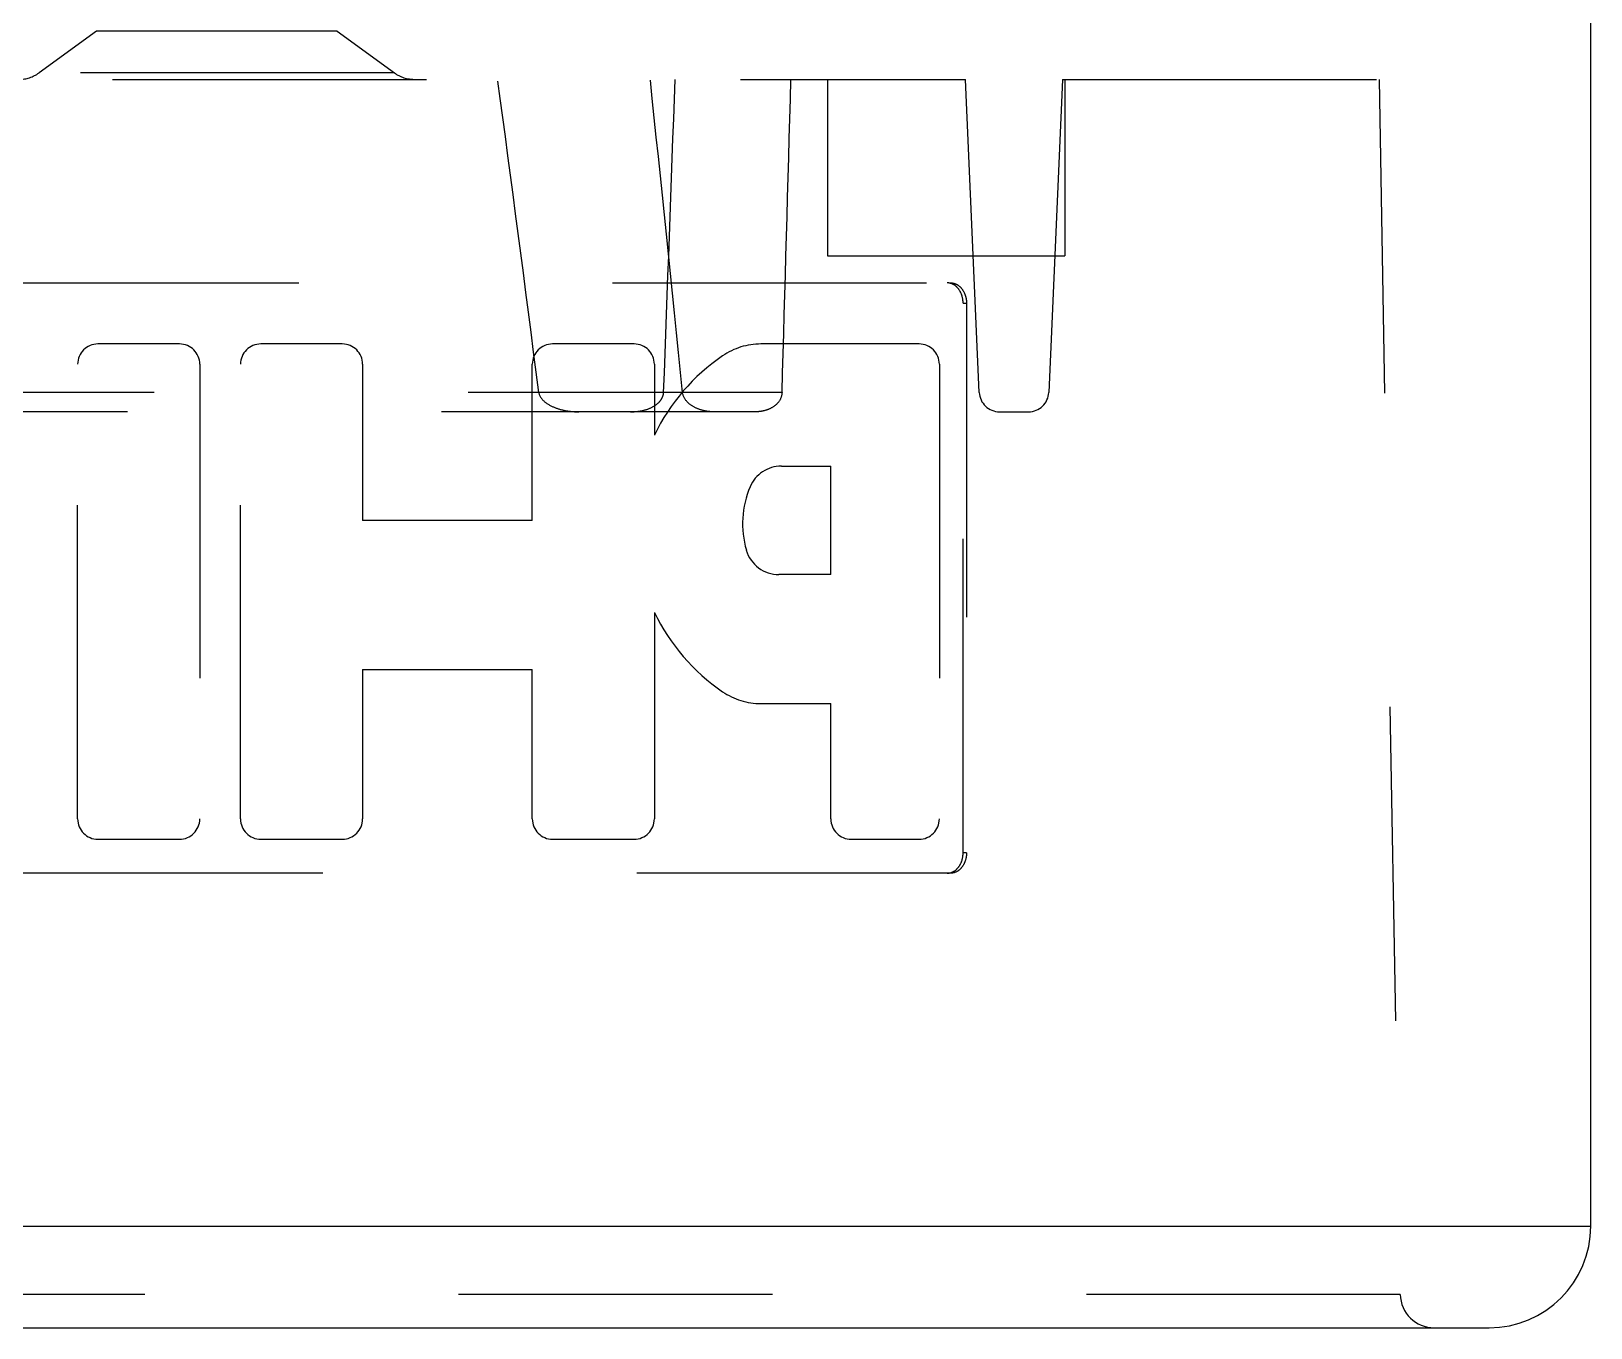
# Model space of a CAD drawing. Header units: millimetres. Extents: x 0 to 841, y 0 to 594.
# Drawn here: x 308.99 to 331.98, y 305.66 to 324.77 of the extents above; entities that cross this region are included whole.
import ezdxf

# ---------------------------------------------------------------- set-up
doc = ezdxf.new("R2010")
doc.units = ezdxf.units.MM
doc.header["$LTSCALE"] = 46.255
doc.linetypes.add('HIDDEN', pattern=[0.2, 0.1, -0.1])
doc.layers.get('0').update_dxf_attribs({"linetype": 'CONTINUOUS'})
doc.layers.add('DEFAULT_2', color=8, linetype='HIDDEN')

msp = doc.modelspace()

# ---------------------------------------------------------------- linework, layer by layer
at = {"color": 7, "linetype": 'Continuous'}
for p, q in [((331.979, 307.161), (331.979, 325.561)), ((280.979, 307.161), (331.979, 307.161)), ((282.479, 305.661), (330.479, 305.661))]:
    msp.add_line(p, q, dxfattribs=at)
msp.add_arc((330.479, 307.161), 1.5, 270, 360, dxfattribs=at)
at = {"layer": 'DEFAULT_2', "color": 8, "linetype": 'HIDDEN'}
for p, q in [((309.955, 324.771), (309.11, 324.156)), ((313.502, 324.771), (309.955, 324.771)), ((313.502, 324.771), (314.347, 324.156)), ((314.347, 324.156), (309.11, 324.156)), ((291.693, 324.061), (322.765, 324.061)), ((320.729, 324.061), (320.729, 321.461)), ((322.966, 319.448), (322.765, 324.061)), ((324.193, 324.061), (323.991, 319.448)), ((324.193, 324.061), (328.858, 324.061)), ((324.229, 324.061), (324.229, 321.461)), ((328.858, 324.061), (329.17, 306.152)), ((320.729, 321.461), (324.229, 321.461)), ((289.809, 321.061), (322.544, 321.061)), ((322.728, 320.761), (322.779, 320.761)), ((322.728, 312.661), (322.728, 320.761)), ((322.779, 320.761), (322.779, 312.661)), ((311.179, 320.161), (309.979, 320.161)), ((313.579, 320.161), (312.379, 320.161)), ((317.879, 320.161), (316.679, 320.161)), ((322.079, 320.161), (319.749, 320.161)), ((309.679, 313.161), (309.679, 319.861)), ((311.479, 319.861), (311.479, 313.161)), ((312.079, 313.161), (312.079, 319.861)), ((313.879, 319.861), (313.879, 317.561)), ((316.379, 317.561), (316.379, 319.861)), ((318.179, 319.861), (318.179, 318.818)), ((322.379, 319.861), (322.379, 313.161)), ((320.06, 319.448), (292.897, 319.448)), ((319.665, 319.161), (293.293, 319.161)), ((323.266, 319.161), (323.692, 319.161)), ((320.05, 318.361), (320.779, 318.361)), ((320.779, 316.761), (320.779, 318.361)), ((316.379, 317.561), (313.879, 317.561)), ((320.779, 316.761), (320.014, 316.761)), ((318.179, 316.203), (318.179, 313.161)), ((313.879, 315.361), (316.379, 315.361)), ((313.879, 315.361), (313.879, 313.161)), ((316.379, 313.161), (316.379, 315.361)), ((319.749, 314.861), (320.779, 314.861)), ((320.779, 313.161), (320.779, 314.861)), ((309.979, 312.861), (311.179, 312.861)), ((312.379, 312.861), (313.579, 312.861)), ((316.679, 312.861), (317.879, 312.861)), ((321.079, 312.861), (322.079, 312.861)), ((322.779, 312.661), (322.728, 312.661)), ((322.544, 312.361), (289.809, 312.361)), ((329.17, 306.152), (283.787, 306.152))]:
    msp.add_line(p, q, dxfattribs=at)
for centre, radius, start, end in [((308.816, 324.561), 0.5, 270, 306.0274), ((314.641, 324.561), 0.5, 233.9726, 270), ((309.979, 319.861), 0.3, 90, 180), ((311.179, 319.861), 0.3, 0, 90), ((312.379, 319.861), 0.3, 90, 180), ((313.579, 319.861), 0.3, 0, 90), ((316.679, 319.861), 0.3, 90, 180), ((317.879, 319.861), 0.3, 0, 90), ((320.879, 317.511), 3, 124.4115, 154.1581), ((319.749, 319.161), 1, 90, 124.4115), ((322.079, 319.861), 0.3, 0, 90), ((323.266, 319.461), 0.3, 182.5, 270), ((323.692, 319.461), 0.3, 270, 357.5), ((320.05, 317.861), 0.5, 90, 157.1146), ((320.879, 317.511), 1.4, 157.1146, 196.1276), ((320.014, 317.261), 0.5, 196.1276, 270), ((320.879, 317.511), 3, 205.8419, 235.5885), ((319.749, 315.861), 1, 235.5885, 270), ((309.979, 313.161), 0.3, 180, 270), ((311.179, 313.161), 0.3, 270, 360), ((312.379, 313.161), 0.3, 180, 270), ((313.579, 313.161), 0.3, 270, 360), ((316.679, 313.161), 0.3, 180, 270), ((317.879, 313.161), 0.3, 270, 360), ((321.079, 313.161), 0.3, 180, 270), ((322.079, 313.161), 0.3, 270, 360), ((329.67, 306.161), 0.5, 181, 270)]:
    msp.add_arc(centre, radius, start, end, dxfattribs=at)
for centre, major_axis, start_param, end_param in [((306.479, -473.611), (0, 831.458), -0.305101, -0.286054), ((306.479, -440.898), (0, 818.38), -0.378861, -0.363317), ((306.479, 595.014), (0, 404.236), -2.320878, -2.305392), ((306.479, 562.301), (0, 417.314), -2.191915, -2.178387)]:
    msp.add_ellipse(centre, major_axis=major_axis, ratio=0.04002, start_param=start_param, end_param=end_param, dxfattribs=at)
for points, knots in [([(322.728, 320.761), (322.728, 320.8), (322.717, 320.876), (322.666, 320.975), (322.589, 321.044), (322.524, 321.061), (322.493, 321.061)], [0, 0, 0, 0, 0.278897, 0.541259, 0.779469, 1, 1, 1, 1]), ([(322.544, 321.061), (322.575, 321.061), (322.64, 321.044), (322.717, 320.975), (322.767, 320.876), (322.779, 320.8), (322.779, 320.761)], [0, 0, 0, 0, 0.220622, 0.458839, 0.721173, 1, 1, 1, 1]), ([(316.474, 319.448), (316.482, 319.388), (316.569, 319.286), (316.727, 319.212), (316.896, 319.169), (317.01, 319.161), (317.067, 319.161)], [0, 0, 0, 0, 0.258981, 0.510147, 0.75644, 1, 1, 1, 1]), ([(317.827, 319.161), (317.877, 319.161), (317.976, 319.169), (318.122, 319.21), (318.233, 319.279), (318.298, 319.364), (318.314, 319.419), (318.315, 319.448)], [0, 0, 0, 0, 0.241641, 0.484044, 0.73206, 0.862872, 1, 1, 1, 1]), ([(319.057, 319.161), (319.011, 319.161), (318.917, 319.17), (318.78, 319.216), (318.653, 319.299), (318.598, 319.395), (318.592, 319.448)], [0, 0, 0, 0, 0.237027, 0.478947, 0.730729, 1, 1, 1, 1]), ([(320.06, 319.448), (320.059, 319.398), (320.023, 319.304), (319.914, 319.216), (319.792, 319.17), (319.707, 319.161), (319.665, 319.161)], [0, 0, 0, 0, 0.275405, 0.526049, 0.764589, 1, 1, 1, 1]), ([(322.493, 312.361), (322.524, 312.361), (322.589, 312.378), (322.666, 312.447), (322.717, 312.545), (322.728, 312.622), (322.728, 312.661)], [0, 0, 0, 0, 0.220562, 0.458798, 0.721145, 1, 1, 1, 1]), ([(322.779, 312.661), (322.779, 312.622), (322.767, 312.545), (322.717, 312.447), (322.64, 312.378), (322.575, 312.361), (322.544, 312.361)], [0, 0, 0, 0, 0.278833, 0.541164, 0.779376, 1, 1, 1, 1])]:
    msp.add_open_spline(points, degree=3, knots=knots, dxfattribs=at)

doc.saveas('drawing.dxf')
